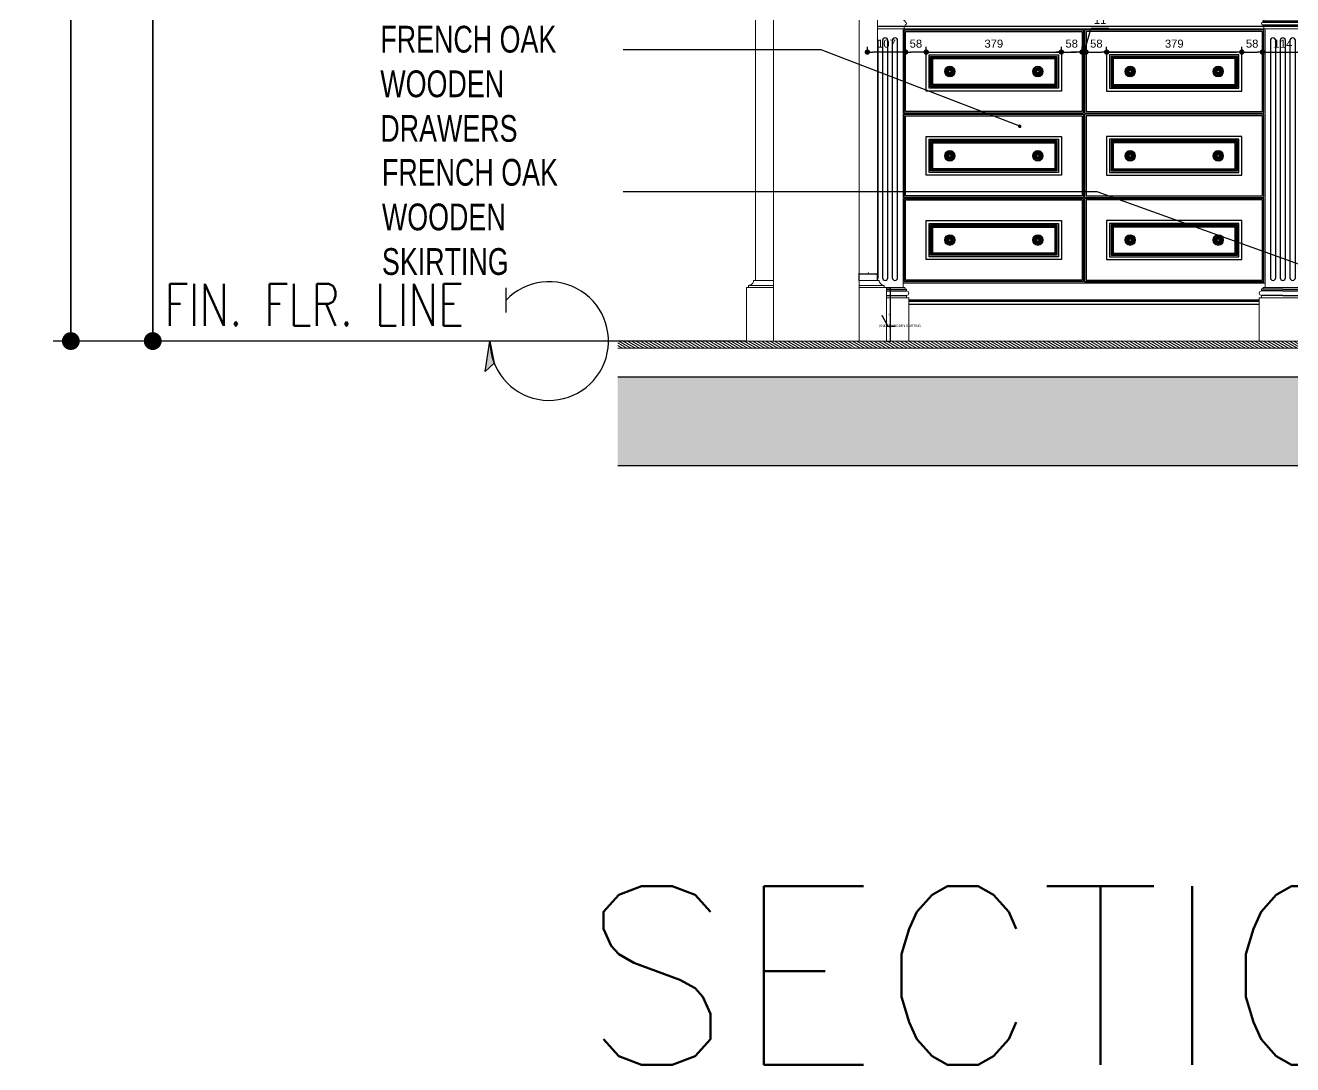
# Model space of a CAD drawing. Header units: inches. Extents: x 274057 to 444617, y 490067 to 635630.
# Drawn here: x 327590 to 331142, y 490067 to 492980 of the extents above; entities that cross this region are included whole.
import ezdxf

# ---------------------------------------------------------------- set-up
doc = ezdxf.new("R2010")
doc.units = ezdxf.units.IN
doc.header["$MEASUREMENT"] = 0
for name, color, linetype in [('A-TEXT', 7, 'Continuous'), ('Calliper_wall hatch_CHB', 8, 'Continuous'), ('CQ centerline', 8, 'Continuous'), ('CQ elevation arrow label', 1, 'Continuous'), ('CQ Grg Gypsum', 41, 'Continuous'), ('CQ PANEL DIMENSION', 1, 'Continuous'), ('CQ section wall', 3, 'Continuous'), ('CQ Sheet text', 3, 'Continuous'), ('CQ SPOT DETAILS', 40, 'Continuous'), ('CQ text label', 3, 'Continuous'), ('CQ wall section', 5, 'Continuous'), ('CQ Wood Section', 60, 'Continuous'), ('CQ wood skirting elevation', 32, 'Continuous'), ('CQ_callout', 34, 'Continuous'), ('FURNITURE', 252, 'Continuous'), ('Layer1', 1, 'Continuous'), ('WOOD', 23, 'Continuous'), ('WOOD 01', 34, 'Continuous'), ('WOOD 02', 32, 'Continuous'), ('Wood SECT', 1, 'Continuous')]:
    doc.layers.add(name, color=color, linetype=linetype)
for name, color, linetype, lineweight in [('Bronze', 40, 'Continuous', 0), ('CQ Gypsum Hatch', 8, 'Continuous', 20), ('CQ plan and elev dimension', 252, 'Continuous', 35), ('CQ Section Flooring fin.', 6, 'Continuous', 0)]:
    doc.layers.add(name, color=color, linetype=linetype, lineweight=lineweight)
doc.styles.add('DIM 50', font='romans.shx', dxfattribs={"width": 0.75, "height": 100})
doc.styles.add('grid_250', font='romans.shx', dxfattribs={"width": 0.75, "height": 0.75})
doc.styles.add('romans', font='romans.shx')
doc.styles.get("Standard").update_dxf_attribs({"font": 'arial.ttf'})
doc.dimstyles.new('chester 15', dxfattribs={"dimscale": 0.15, "dimtxt": 150, "dimasz": 100, "dimexe": 100, "dimexo": 0, "dimgap": 80, "dimtad": 1, "dimdec": 0, "dimzin": 0, "dimdsep": 46, "dimtxsty": 'Standard', "dimblk": 'DOT', "dimcen": 100, "dimclrd": 1, "dimclre": 1, "dimclrt": 3, "dimadec": 0, "dimazin": 0, "dimtfac": 1, "dimtdec": 0, "dimtofl": 0, "dimtmove": 0, "dimatfit": 3, "dimfxl": 1, "dimtolj": 1, "dimtzin": 0, "dimlwd": -1, "dimarcsym": 0})
doc.dimstyles.new('CQ 2', dxfattribs={"dimscale": 0.02, "dimtxt": 150, "dimasz": 50, "dimexe": 100, "dimexo": 0, "dimgap": 80, "dimtad": 1, "dimdec": 0, "dimzin": 0, "dimdsep": 46, "dimtxsty": 'Standard', "dimblk": 'DOT', "dimcen": 100, "dimclrd": 1, "dimclre": 1, "dimclrt": 3, "dimadec": 0, "dimazin": 0, "dimtfac": 1, "dimtdec": 0, "dimtofl": 0, "dimtmove": 0, "dimatfit": 3, "dimfxl": 1, "dimtolj": 1, "dimtzin": 0, "dimlwd": -1, "dimarcsym": 0})
doc.dimstyles.new('CQ 50', dxfattribs={"dimscale": 0.5, "dimtxt": 150, "dimasz": 100, "dimexe": 100, "dimexo": 20, "dimgap": 80, "dimtad": 1, "dimdec": 0, "dimzin": 0, "dimdsep": 46, "dimtxsty": 'Standard', "dimblk": 'DOT', "dimcen": 100, "dimclrd": 250, "dimclre": 250, "dimclrt": 3, "dimadec": 0, "dimazin": 0, "dimtfac": 1, "dimtdec": 0, "dimtofl": 0, "dimtmove": 0, "dimatfit": 3, "dimfxl": 3, "dimtolj": 1, "dimtzin": 0, "dimlwd": -1, "dimarcsym": 0})
doc.dimstyles.get("Standard").update_dxf_attribs({"dimtxt": 0.18, "dimasz": 0.18, "dimexe": 0.18, "dimexo": 0.0625, "dimgap": 0.09, "dimtad": 0, "dimtih": 1, "dimtoh": 1, "dimdec": 4, "dimzin": 0, "dimdsep": 46, "dimtxsty": 'Standard', "dimcen": 0.09, "dimadec": 0, "dimazin": 0, "dimtfac": 1, "dimtdec": 4, "dimtofl": 0, "dimtmove": 0, "dimatfit": 3, "dimfxl": 1, "dimtolj": 1, "dimtzin": 0, "dimarcsym": 0})

# ---------------------------------------------------------------- blocks, each defined once
blk = doc.blocks.new('ff15 section A and B')
at = {"layer": 'Calliper_wall hatch_CHB', "ltscale": 300}
h = blk.add_hatch(dxfattribs=at)
h.set_pattern_fill('AR-CONC', color=256, scale=10, angle=-13.9714, style=0)
h.set_pattern_definition([(36.028577, (-10204.6, 0), (68.0890203, -23.40695), [7.5, -82.5]), (341.028577, (-10204.6, 0), (4.6961155, 76.3439316), [6, -66]), (86.480021, (-10198.93, -1.95), (72.7851354, 52.936981), [6.374019, -70.114211]), (32.212777, (-10199.77, 19.41), (99.570572, -41.829513), [11.25, -123.75]), (82.664212, (-10191.48, 15.92), (114.220033, 71.96377), [9.561034, -105.171376]), (337.21274, (-10199.77, 19.41), (114.220033, 71.96377), [9, -99]), (7.028577, (-10191.276, 12.14), (48.2040844, -53.482392), [7.5, -82.5]), (312.028577, (-10191.28, 12.14), (41.119588, 64.495185), [6, -66]), (57.480021, (-10187.26, 7.685), (89.323671, 11.012793), [6.374019, -70.114211]), (23.5285767, (-10204.602, 0), (9.2173322, 32.010976), [0, -65.2, 0, -67, 0, -66.25]), (353.528577, (-10204.602, 0), (35.0512903, 31.9228578), [0, -38.2, 0, -63.7, 0, -25.25]), (313.5285767, (-10226.242, 5.384), (51.2584374, -15.0772595), [0, -25, 0, -78, 0, -103.5]), (303.528577, (-10235.947, 7.8), (59.0102484, -4.3659754), [0, -32.5, 0, -51.8, 0, -73.5])])
h.paths.add_polyline_path([(348877.5, 520249.3), (341276.4, 520249.3), (341276.4, 519999.3), (348877.5, 519999.3)])
h.paths.add_polyline_path([(348877.5, 516299.3), (341276.4, 516299.3), (341276.4, 516049.3), (348877.5, 516049.3)])
at = {"layer": 'CQ Gypsum Hatch'}
h = blk.add_hatch(dxfattribs=at)
h.set_pattern_fill('ANSI31', color=256, scale=50, angle=-13.971423)
h.paths.add_polyline_path([(341657.8, 516379.3), (348220.8, 516379.3), (348220.8, 516399.3), (341657.8, 516399.3)])
h = blk.add_hatch(dxfattribs=at)
h.set_pattern_fill('ANSI31', color=256, scale=50, angle=-13.971423)
h.paths.add_polyline_path([(348877.5, 516379.3), (348877.5, 516399.3), (348220.8, 516399.3), (348220.8, 516379.3)])
at = {"layer": 'CQ Section Flooring fin.'}
for p, q in [((348877.5, 516399.3, 0), (341275.4, 516399.3, 0)), ((348877.5, 516379.3, 0), (341275.4, 516379.3, 0))]:
    blk.add_line(p, q, dxfattribs=at)
at = {"layer": 'CQ section wall', "elevation": 0}
for points in [[(348877.5, 516299.3), (341275.4, 516299.3)], [(341275.4, 516049.3), (348877.5, 516049.3)]]:
    blk.add_lwpolyline(points, dxfattribs=at)
blk = doc.blocks.new('ARROW LEVEL')
at = {"layer": 'Layer1'}
blk.add_hatch(color=256, dxfattribs=at).paths.add_polyline_path([(412574, 433440), (412587.3, 433525.1), (412599.2, 433463.4)])
at = {"layer": 'CQ centerline'}
blk.add_line((412633, 433605.1, 0), (412633, 433674, 0), dxfattribs=at)
blk.add_arc((412753.7, 433525.1, 0), 166.3, 180, 136.51, dxfattribs=at)
at = {"layer": 'Layer1', "elevation": 0}
blk.add_lwpolyline([(412574, 433440), (412587.3, 433525.1), (412599.2, 433463.4)], close=True, dxfattribs=at)
blk = doc.blocks.new('_Dot')
at = {"color": 0, "linetype": 'ByBlock', "lineweight": -2}
blk.add_line((-0.5, 0), (-1, 0), dxfattribs=at)
at = {"color": 0, "linetype": 'ByBlock', "const_width": 0.5}
blk.add_lwpolyline([(-0.25, 0, 1), (0.25, 0, 1)], format="xyb", close=True, dxfattribs=at)
blk = doc.blocks.new('*D1330')
at = {"layer": 'CQ plan and elev dimension', "color": 250, "lineweight": -2, "transparency": 16777216}
for p, q in [((329408.4, 495694.7), (327667.9, 495694.7)), ((329608.4, 492094.7), (327667.9, 492094.7))]:
    blk.add_line(p, q, dxfattribs=at)
at = {"layer": 'CQ plan and elev dimension', "color": 250, "transparency": 16777216}
blk.add_line((327717.9, 495644.7), (327717.9, 492144.7), dxfattribs=at)
at = {"layer": 'Defpoints', "color": 0, "transparency": 16777216}
for p in [(329418.4, 495694.7, 0), (327717.9, 492094.7), (329618.4, 492094.7, 0)]:
    blk.add_point(p, dxfattribs=at)
at = {"layer": 'CQ plan and elev dimension', "color": 250, "transparency": 16777216, "xscale": 50, "yscale": 50, "zscale": 50}
for p, rotation in [((327717.9, 495694.7), 90.00000000166753), ((327717.9, 492094.7), 270.0000000016675)]:
    blk.add_blockref('_Dot', p, dxfattribs=dict(at, rotation=rotation))
at = {"layer": 'CQ plan and elev dimension', "color": 3, "transparency": 16777216, "insert": (327639.6, 493894.7), "char_height": 75, "attachment_point": 5, "rotation": 90}
blk.add_mtext('\\A1;3600', dxfattribs=at)
blk = doc.blocks.new('*D1332')
at = {"layer": 'CQ plan and elev dimension', "color": 250, "lineweight": -2, "transparency": 16777216}
for p, q in [((329975.3, 495194.7), (327897.4, 495194.7)), ((329298.6, 492094.7), (327897.4, 492094.7))]:
    blk.add_line(p, q, dxfattribs=at)
at = {"layer": 'CQ plan and elev dimension', "color": 250, "transparency": 16777216}
blk.add_line((327947.4, 495144.7), (327947.4, 492144.7), dxfattribs=at)
at = {"layer": 'Defpoints', "color": 0, "transparency": 16777216}
for p in [(329985.3, 495194.7, 0), (327947.4, 492094.7), (329308.6, 492094.7, 0)]:
    blk.add_point(p, dxfattribs=at)
at = {"layer": 'CQ plan and elev dimension', "color": 250, "transparency": 16777216, "xscale": 50, "yscale": 50, "zscale": 50}
for p, rotation in [((327947.4, 495194.7), 90.00000000166753), ((327947.4, 492094.7), 270.0000000016675)]:
    blk.add_blockref('_Dot', p, dxfattribs=dict(at, rotation=rotation))
at = {"layer": 'CQ plan and elev dimension', "color": 3, "transparency": 16777216, "insert": (327869.1, 493644.7), "char_height": 75, "attachment_point": 5, "rotation": 90}
blk.add_mtext('\\A1;3100', dxfattribs=at)
blk = doc.blocks.new('arch opening side')
at = {"layer": 'CQ Gypsum Hatch'}
h = blk.add_hatch(dxfattribs=at)
h.set_pattern_fill('ANSI31', color=256, scale=50, angle=90, style=0)
h.set_pattern_definition([(135, (2526.1556, 6e-08), (-4.41941738, -4.41941738), [])])
h.paths.add_polyline_path([(350767.6, 519036.8), (350767.6, 518979.3), (350777.6, 518979.3), (350777.6, 518899.3), (350797.6, 518899.3), (350848.6, 518899.3), (350848.6, 519123), (350787.6, 519123), (350710.1, 519123), (350710.1, 519105.7, -0.414214), (350744.6, 519071.2), (350744.6, 519054), (350756.1, 519054), (350756.1, 519036.8)])
h = blk.add_hatch(dxfattribs=at)
h.set_pattern_fill('ANSI31', color=256, scale=50, angle=90, style=0)
h.set_pattern_definition([(135, (2665.8354, 6e-08), (-4.41941738, -4.41941738), [])])
h.paths.add_polyline_path([(351169.6, 519036.8), (351181.1, 519036.8), (351181.1, 519054), (351192.6, 519054), (351192.6, 519071.2, -0.414214), (351227.1, 519105.7), (351227.1, 519123), (351149.6, 519123), (351088.6, 519123), (351088.6, 518899.3), (351139.6, 518899.3), (351159.6, 518899.3), (351159.6, 518979.3), (351169.6, 518979.3)])
at = {"layer": 'CQ Grg Gypsum', "lineweight": 0, "ltscale": 5}
for p, q in [((350797.6, 518899.3, 0), (350848.6, 518899.3, 0)), ((350797.6, 516569.3, 0), (350797.6, 518899.3, 0)), ((351139.6, 518899.3, 0), (351088.6, 518899.3, 0)), ((351139.6, 516569.3, 0), (351139.6, 518899.3, 0))]:
    blk.add_line(p, q, dxfattribs=at)
at = {"layer": 'CQ Grg Gypsum', "lineweight": 0, "ltscale": 5, "elevation": 0}
for points in [[(350777.6, 518979.3), (350767.6, 518979.3), (350767.6, 519036.8), (350756.1, 519036.8), (350756.1, 519054), (350744.6, 519054), (350744.6, 519071.2, 0.414214), (350710.1, 519105.7), (350710.1, 519123), (350787.6, 519123)], [(351159.6, 518979.3), (351169.6, 518979.3), (351169.6, 519036.8), (351181.1, 519036.8), (351181.1, 519054), (351192.6, 519054), (351192.6, 519071.2, -0.414214), (351227.1, 519105.7), (351227.1, 519123), (351149.6, 519123)]]:
    blk.add_lwpolyline(points, format="xyb", dxfattribs=at)
for points in [[(350787.6, 519123), (350848.6, 519123)], [(350848.6, 519123), (350848.6, 516569.3)], [(351149.6, 519123), (351088.6, 519123)], [(351088.6, 519123), (351088.6, 516569.3)], [(350777.6, 518979.3), (350777.6, 518899.3), (350797.6, 518899.3)], [(351159.6, 518979.3), (351159.6, 518899.3), (351139.6, 518899.3)]]:
    blk.add_lwpolyline(points, dxfattribs=at)
at = {"layer": 'CQ wood skirting elevation', "lineweight": 0, "ltscale": 5}
for p, q in [((350778.6, 516549.3, 0), (350772.6, 516549.3, 0)), ((350778.6, 516555.3, 0), (350848.6, 516555.3, 0)), ((350778.6, 516549.3, 0), (350848.6, 516549.3, 0)), ((350848.6, 516569.3, 0), (350848.6, 516399.3, 0)), ((351088.6, 516569.3, 0), (351088.6, 516399.3, 0)), ((351158.6, 516555.3, 0), (351088.6, 516555.3, 0)), ((351158.6, 516549.3, 0), (351088.6, 516549.3, 0)), ((351158.6, 516549.3, 0), (351164.6, 516549.3, 0))]:
    blk.add_line(p, q, dxfattribs=at)
at = {"layer": 'CQ wood skirting elevation', "lineweight": 0, "ltscale": 5, "elevation": 0}
for points in [[(350848.6, 516399.3), (350772.6, 516399.3), (350772.6, 516549.3)], [(350792.6, 516569.3), (350848.6, 516569.3)], [(351144.6, 516569.3), (351088.6, 516569.3)], [(351088.6, 516399.3), (351164.6, 516399.3), (351164.6, 516549.3)]]:
    blk.add_lwpolyline(points, dxfattribs=at)
for points in [[(350792.6, 516569.3, -0.414214), (350778.6, 516555.3), (350778.6, 516549.3)], [(351144.6, 516569.3, 0.414214), (351158.6, 516555.3), (351158.6, 516549.3)]]:
    blk.add_lwpolyline(points, format="xyb", dxfattribs=at)
blk = doc.blocks.new('*D1443')
at = {"layer": 'CQ PANEL DIMENSION', "color": 1, "lineweight": -2, "transparency": 16777216}
for p, q in [((329927.3, 492264.7), (329927.3, 492285.2)), ((329978.3, 492264.7), (329978.3, 492285.2))]:
    blk.add_line(p, q, dxfattribs=at)
at = {"layer": 'CQ PANEL DIMENSION', "color": 1, "transparency": 16777216}
blk.add_line((329928.3, 492283.2), (329977.3, 492283.2), dxfattribs=at)
at = {"layer": 'Defpoints', "color": 0, "transparency": 16777216}
for p in [(329978.3, 492283.2), (329927.3, 492264.7, 0), (329978.3, 492264.7, 0)]:
    blk.add_point(p, dxfattribs=at)
at = {"layer": 'CQ PANEL DIMENSION', "color": 1, "transparency": 16777216, "rotation": 180}
blk.add_blockref('_Dot', (329927.3, 492283.2), dxfattribs=at)
at = {"layer": 'CQ PANEL DIMENSION', "color": 1, "transparency": 16777216}
blk.add_blockref('_Dot', (329978.3, 492283.2), dxfattribs=at)
at = {"layer": 'CQ PANEL DIMENSION', "color": 3, "transparency": 16777216, "insert": (329952.8, 492286.4), "char_height": 3, "attachment_point": 5}
blk.add_mtext('\\A1;51', dxfattribs=at)
blk = doc.blocks.new('*D1444')
at = {"layer": 'CQ PANEL DIMENSION', "color": 1, "lineweight": -2, "transparency": 16777216}
for p, q in [((330003.3, 492244.7), (330016.2, 492244.7)), ((330003.3, 492094.7), (330016.2, 492094.7))]:
    blk.add_line(p, q, dxfattribs=at)
at = {"layer": 'CQ PANEL DIMENSION', "color": 1, "transparency": 16777216}
blk.add_line((330014.2, 492243.7), (330014.2, 492095.7), dxfattribs=at)
at = {"layer": 'Defpoints', "color": 0, "transparency": 16777216}
for p in [(330003.3, 492244.7, 0), (330003.3, 492094.7, 0), (330014.2, 492094.7)]:
    blk.add_point(p, dxfattribs=at)
at = {"layer": 'CQ PANEL DIMENSION', "color": 1, "transparency": 16777216}
for p, rotation in [((330014.2, 492244.7), 90), ((330014.2, 492094.7), 270)]:
    blk.add_blockref('_Dot', p, dxfattribs=dict(at, rotation=rotation))
at = {"layer": 'CQ PANEL DIMENSION', "color": 3, "transparency": 16777216, "insert": (330011, 492169.7), "char_height": 3, "attachment_point": 5, "rotation": 90}
blk.add_mtext('\\A1;150', dxfattribs=at)
blk = doc.blocks.new('pilaster wardrobe')
at = {"layer": 'WOOD', "lineweight": 0}
blk.add_line((3399.1, -8726.1, 0), (3333.1, -8726.1, 0), dxfattribs=at)
blk.add_line((3399.1, -8726.1, 0), (3333.1, -8726.1, 0), dxfattribs=at)
at = {"layer": 'WOOD 01', "lineweight": 0, "ltscale": 500}
blk.add_line((3399.1, -8726.1, 0), (3465.1, -8726.1, 0), dxfattribs=at)
at = {"layer": 'WOOD 01', "lineweight": 0, "ltscale": 500, "elevation": 0}
for points in [[(3349.1, -6047.5), (3449.1, -6047.5), (3449.1, -5947.5), (3349.1, -5947.5)], [(3349.1, -7947.5), (3449.1, -7947.5), (3449.1, -7847.5), (3349.1, -7847.5)], [(3349.1, -7972.5), (3449.1, -7972.5), (3449.1, -8697.5), (3349.1, -8697.5)], [(3333.1, -8726.1), (3465.1, -8726.1), (3465.1, -8847.5), (3333.1, -8847.5)]]:
    blk.add_lwpolyline(points, close=True, dxfattribs=at)
for points in [[(3349.1, -6047.5), (3346.1, -6047.5, -0.414214), (3343.1, -6050.5), (3343.1, -6053.5, 1), (3343.1, -6061.5), (3343.1, -6064.5, -0.414214), (3346.1, -6067.5), (3349.1, -6067.5)], [(3449.1, -6047.5), (3452.1, -6047.5, 0.414214), (3455.1, -6050.5), (3455.1, -6053.5, -1), (3455.1, -6061.5), (3455.1, -6064.5, 0.414214), (3452.1, -6067.5), (3449.1, -6067.5)], [(3349.1, -7947.5), (3346.1, -7947.5, -0.414214), (3343.1, -7950.5), (3343.1, -7953.5, 1), (3343.1, -7961.5), (3343.1, -7964.5, -0.414214), (3346.1, -7967.5), (3346.1, -7972.5), (3399.1, -7972.5)], [(3449.1, -7947.5), (3452.1, -7947.5, 0.414214), (3455.1, -7950.5), (3455.1, -7953.5, -1), (3455.1, -7961.5), (3455.1, -7964.5, 0.414214), (3452.1, -7967.5), (3452.1, -7972.5), (3399.1, -7972.5)], [(3349.1, -8697.5), (3344.1, -8697.5, -0.414214), (3339.4, -8702.2), (3339.4, -8707, 1), (3339.4, -8719.6), (3339.3, -8726.1)], [(3449.1, -8697.5), (3454.1, -8697.5, 0.414214), (3458.8, -8702.2), (3458.8, -8707, -1), (3458.8, -8719.6), (3458.9, -8726.1)]]:
    blk.add_lwpolyline(points, format="xyb", dxfattribs=at)
blk.add_lwpolyline([(3349.1, -7847.5), (3349.1, -6067.5), (3449.1, -6067.5), (3449.1, -7847.5), (3349.1, -7847.5)], dxfattribs=at)
at = {"layer": 'WOOD 02', "color": 8, "ltscale": 100}
for p, q in [((3343.1, -6050.5, 0), (3455.1, -6050.5, 0)), ((3343.1, -6053.5, 0), (3455.1, -6053.5, 0)), ((3343.1, -6061.5, 0), (3455.1, -6061.5, 0)), ((3343.1, -6064.5, 0), (3455.1, -6064.5, 0)), ((3343.1, -7950.5, 0), (3455.1, -7950.5, 0)), ((3343.1, -7953.5, 0), (3455.1, -7953.5, 0)), ((3343.1, -7961.5, 0), (3455.1, -7961.5, 0)), ((3343.1, -7964.5, 0), (3455.1, -7964.5, 0)), ((3399.1, -8702.2, 0), (3339.4, -8702.2, 0)), ((3399.1, -8707, 0), (3339.4, -8707, 0)), ((3399.1, -8719.6, 0), (3339.4, -8719.6, 0)), ((3399.1, -8702.2, 0), (3458.8, -8702.2, 0)), ((3399.1, -8707, 0), (3458.8, -8707, 0)), ((3399.1, -8719.6, 0), (3458.8, -8719.6, 0))]:
    blk.add_line(p, q, dxfattribs=at)
at = {"layer": 'WOOD 02', "color": 8, "ltscale": 100, "elevation": 0}
for points in [[(3369.1, -6027.5), (3429.1, -6027.5), (3429.1, -5967.5), (3369.1, -5967.5)], [(3374.1, -6022.5), (3424.1, -6022.5), (3424.1, -5972.5), (3374.1, -5972.5)], [(3369.1, -7927.5), (3429.1, -7927.5), (3429.1, -7867.5), (3369.1, -7867.5)], [(3374.1, -7922.5), (3424.1, -7922.5), (3424.1, -7872.5), (3374.1, -7872.5)]]:
    blk.add_lwpolyline(points, close=True, dxfattribs=at)
for points in [[(3364.1, -6105), (3364.1, -7820, 1), (3379.1, -7820), (3379.1, -6105, 1)], [(3391.6, -6105), (3391.6, -7820, 1), (3406.6, -7820), (3406.6, -6105, 1)], [(3419.1, -6105), (3419.1, -7820, 1), (3434.1, -7820), (3434.1, -6105, 1)], [(3364.1, -8005), (3364.1, -8670, 1), (3379.1, -8670), (3379.1, -8005, 1)], [(3391.6, -8005), (3391.6, -8670, 1), (3406.6, -8670), (3406.6, -8005, 1)], [(3419.1, -8005), (3419.1, -8670, 1), (3434.1, -8670), (3434.1, -8005, 1)]]:
    blk.add_lwpolyline(points, format="xyb", close=True, dxfattribs=at)
at = {"layer": 'Wood SECT', "elevation": 0}
for points in [[(3449.1, -6015.6), (3429.1, -6015.6), (3429.1, -6011.6, -0.414214), (3424.1, -6006.6), (3399.1, -6006.6), (3374.1, -6006.6, -0.414214), (3369.1, -6011.6), (3369.1, -6015.6), (3349.1, -6015.6)], [(3349.1, -6196.4), (3364.1, -6196.4, -1), (3379.1, -6196.4), (3391.6, -6196.4, -1), (3406.6, -6196.4), (3419.1, -6196.4, -1), (3434.1, -6196.4), (3449.1, -6196.4)], [(3449.1, -7915.6), (3429.1, -7915.6), (3429.1, -7911.6, -0.414214), (3424.1, -7906.6), (3399.1, -7906.6), (3374.1, -7906.6, -0.414214), (3369.1, -7911.6), (3369.1, -7915.6), (3349.1, -7915.6)]]:
    blk.add_lwpolyline(points, format="xyb", dxfattribs=at)
blk = doc.blocks.new('EMPIREFLOW')
at = {"layer": 'Bronze', "lineweight": 0, "ltscale": 750}
for p, q in [((163684, -58508), (163506, -58508)), ((163713, -58475), (163581, -58378)), ((163730, -58444), (163581, -58378)), ((163707, -58546), (163581, -58638)), ((163724, -58575), (163581, -58638)), ((163745, -58403), (163656, -58249)), ((163745, -58614), (163656, -58768)), ((163788, -58606), (163806, -58768)), ((163789, -58404), (163806, -58248)), ((163823, -58404), (163806, -58248)), ((163824, -58606), (163806, -58768)), ((163867, -58403), (163956, -58249)), ((163867, -58614), (163956, -58768)), ((163881, -58444), (164031, -58378)), ((163888, -58575), (164031, -58638)), ((163899, -58475), (164031, -58378)), ((163905, -58546), (164031, -58638)), ((163928, -58508), (164106, -58508))]:
    blk.add_line(p, q, dxfattribs=at)
for radius in [340, 300, 60]:
    blk.add_circle((163806, -58508), radius, dxfattribs=at)
for centre, radius, start, end in [((163641, -58605), 166, 106.05596, 144.56537), ((163641, -58412), 166, 215.43463, 253.94404), ((163594, -58118), 246, 258.78321, 282.20767), ((163361, -58520), 246, 17.79233, 41.21679), ((163361, -58497), 246, 318.78321, 342.20767), ((163594, -58899), 246, 77.79233, 101.21679), ((163514, -58459), 105, 15.22341, 50.38879), ((163617, -58280), 105, 249.61121, 284.77659), ((163514, -58558), 105, 309.61121, 344.77659), ((163617, -58736), 105, 75.22341, 110.38879), ((163700, -58392), 118, 206.89225, 262.0108), ((163700, -58625), 118, 97.9892, 153.10775), ((163710, -58394), 102, 201.62987, 255.97772), ((163710, -58623), 102, 104.01364, 158.37013), ((163807, -58318), 166, 155.43463, 193.94404), ((163807, -58699), 166, 166.05596, 204.56537), ((163659, -58483), 102, 44.02228, 98.37013), ((163659, -58534), 102, 261.62987, 315.97772), ((163652, -58475), 118, 37.9892, 93.10775), ((163652, -58542), 118, 266.89225, 322.0108), ((163640, -58414), 166, 46.05596, 84.56537), ((163640, -58603), 166, 275.43463, 313.94404), ((163676, -58508), 48.7, 308.32195, 42.01165), ((163742, -58621), 48.7, 17.98835, 111.67805), ((163741, -58397), 48.7, 257.98835, 351.67805), ((163854, -58358), 118, 146.89225, 202.0108), ((163854, -58658), 118, 157.9892, 213.10775), ((163573, -58129), 246, 317.79233, 341.21679), ((163857, -58368), 102, 141.62987, 195.98636), ((163857, -58649), 102, 164.01364, 218.37013), ((163573, -58887), 246, 18.78321, 42.20767), ((163703, -58231), 105, 315.22341, 350.38879), ((163703, -58786), 105, 9.61121, 44.77659), ((164038, -58129), 246, 198.78321, 222.20767), ((163909, -58231), 105, 189.61121, 224.77659), ((163909, -58786), 105, 135.22341, 170.38879), ((164038, -58887), 246, 137.79233, 161.21679), ((163871, -58397), 48.7, 188.32195, 282.01165), ((163870, -58621), 48.7, 68.32195, 162.01165), ((163754, -58368), 102, 344.01364, 38.37013), ((163754, -58649), 102, 321.62987, 15.98636), ((163971, -58414), 166, 95.43463, 133.94404), ((163758, -58358), 118, 337.9892, 33.10775), ((163758, -58658), 118, 326.89225, 22.0108), ((163971, -58603), 166, 226.05596, 264.56537), ((163960, -58475), 118, 86.89225, 142.0108), ((163960, -58542), 118, 217.9892, 273.10775), ((163953, -58483), 102, 81.62987, 135.97772), ((163953, -58534), 102, 224.02228, 278.37013), ((163935, -58508), 48.7, 137.98835, 231.67805), ((163902, -58394), 102, 284.02228, 338.37013), ((163902, -58623), 102, 21.62987, 75.98636), ((163912, -58392), 118, 277.9892, 333.10775), ((163912, -58625), 118, 26.89225, 82.0108), ((163805, -58318), 166, 346.05596, 24.56537), ((163805, -58699), 166, 335.43463, 13.94404), ((164018, -58118), 246, 257.79233, 281.21679), ((164018, -58899), 246, 78.78321, 102.20767), ((163995, -58280), 105, 255.22341, 290.38879), ((163995, -58736), 105, 69.61121, 104.77659), ((164098, -58459), 105, 129.61121, 164.77659), ((164098, -58558), 105, 195.22341, 230.38879), ((164250, -58520), 246, 138.78321, 162.20767), ((163971, -58605), 166, 35.43463, 73.94404), ((163971, -58412), 166, 286.05596, 324.56537), ((164250, -58497), 246, 197.79233, 221.21679)]:
    blk.add_arc(centre, radius, start, end, dxfattribs=at)
at = {"layer": 'Bronze', "lineweight": 0, "ltscale": 750, "extrusion": (0, 0, -1)}
for centre, major_axis, ratio, start_param, end_param in [((163684, -58508), (146, 0), 0.152208, 1.934961, 4.348282), ((163745, -58614), (73, 126), 0.152208, 1.934961, 4.348282), ((163684, -58508), (-31.9, 0), 0.480975, 7.904841, 10.945558), ((163745, -58614), (-15.9, -27.7), 0.480975, 7.904841, 10.945558), ((163867, -58403), (15.9, 27.7), 0.480975, 7.904841, 10.945558), ((163867, -58403), (-73, -126), 0.152208, 1.934961, 4.348282)]:
    blk.add_ellipse(centre, major_axis=major_axis, ratio=ratio, start_param=start_param, end_param=end_param, dxfattribs=at)
at = {"layer": 'Bronze', "lineweight": 0, "ltscale": 750}
for centre, major_axis, ratio, start_param, end_param in [((163745, -58403), (73, -126), 0.152208, 1.934961, 4.348282), ((163745, -58403), (-15.9, 27.7), 0.480975, 7.904841, 10.945558), ((163867, -58614), (15.9, -27.7), 0.480975, 7.904841, 10.945558), ((163867, -58614), (-73, 126), 0.152208, 1.934961, 4.348282), ((163928, -58508), (31.9, 0), 0.480975, 7.904841, 10.945558), ((163928, -58508), (-146, 0), 0.152208, 1.934961, 4.348282)]:
    blk.add_ellipse(centre, major_axis=major_axis, ratio=ratio, start_param=start_param, end_param=end_param, dxfattribs=at)
blk = doc.blocks.new('FF-15 Cabinet elev B rev')
at = {"color": 8}
blk.add_line((1929.4, 1301.2, 0), (2931.8, 1301.2, 0), dxfattribs=at)
at = {"layer": 'WOOD 01', "lineweight": 0}
blk.add_line((1926.4, 1293.2, 0), (2934.8, 1293.2, 0), dxfattribs=at)
at = {"layer": 'WOOD 01'}
blk.add_line((1923.4, 581.7, 0), (2937.8, 581.7, 0), dxfattribs=at)
at = {"layer": 'WOOD 01', "lineweight": 0, "ltscale": 500}
blk.add_line((1876.7, 539.6, 0), (1939.4, 539.6, 0), dxfattribs=at)
at = {"layer": 'WOOD 01', "ltscale": 1000}
for p, q in [((2921.8, 533.2), (1939.4, 533.2, 0)), ((2921.8, 529.2), (1939.4, 529.2, 0)), ((2921.8, 521.1, 0), (1939.4, 521.1, 0))]:
    blk.add_line(p, q, dxfattribs=at)
at = {"layer": 'WOOD 01', "lineweight": 0, "ltscale": 500, "elevation": 0}
for points in [[(1923.4, 1318.2), (1926.4, 1318.2, 0.414214), (1929.4, 1315.2), (1929.4, 1312.2, -1), (1929.4, 1304.2), (1929.4, 1301.2, 0.414214), (1926.4, 1298.2), (1926.4, 1293.2), (1873.4, 1293.2)], [(1923.4, 568.2), (1928.4, 568.2, 0.414214), (1933.2, 563.5), (1933.2, 558.8, -1), (1933.2, 546.2), (1933.2, 539.6)]]:
    blk.add_lwpolyline(points, format="xyb", dxfattribs=at)
for points in [[(1851.7, 1293.2), (1873.4, 1293.2)], [(1851.7, 1293.2), (1923.4, 1293.2), (1923.4, 568.2), (1870.7, 568.2)], [(1876.7, 539.6), (1939.4, 539.6), (1939.4, 418.2), (1807.4, 418.2)]]:
    blk.add_lwpolyline(points, dxfattribs=at)
at = {"layer": 'WOOD 01', "elevation": 0}
for points in [[(1926.4, 1290.2), (2429.1, 1290.2), (2429.1, 1057), (1926.4, 1057)], [(1930.6, 1286.1), (2425, 1286.1), (2425, 1061.2), (1930.6, 1061.2)], [(2934.8, 1290.2), (2432.1, 1290.2), (2432.1, 1057), (2934.8, 1057)], [(2930.7, 1286.1), (2436.3, 1286.1), (2436.3, 1061.2), (2930.7, 1061.2)], [(1988.4, 1228.2), (2367.1, 1228.2), (2367.1, 1119), (1988.4, 1119)], [(1996.4, 1220.2), (2359.1, 1220.2), (2359.1, 1127), (1996.4, 1127)], [(2000.6, 1216), (2354.9, 1216), (2354.9, 1131.2), (2000.6, 1131.2)], [(2003.6, 1213), (2351.9, 1213), (2351.9, 1134.2), (2003.6, 1134.2)], [(2006.6, 1210), (2348.9, 1210), (2348.9, 1137.2), (2006.6, 1137.2)], [(2872.8, 1228.2), (2494.1, 1228.2), (2494.1, 1119), (2872.8, 1119)], [(2864.8, 1220.2), (2502.1, 1220.2), (2502.1, 1127), (2864.8, 1127)], [(2860.6, 1216), (2506.3, 1216), (2506.3, 1131.2), (2860.6, 1131.2)], [(2857.6, 1213), (2509.3, 1213), (2509.3, 1134.2), (2857.6, 1134.2)], [(2854.6, 1210), (2512.3, 1210), (2512.3, 1137.2), (2854.6, 1137.2)], [(1926.4, 1054), (2429.1, 1054), (2429.1, 820.9), (1926.4, 820.9)], [(1930.6, 1049.9), (2425, 1049.9), (2425, 825), (1930.6, 825)], [(2934.8, 1054), (2432.1, 1054), (2432.1, 820.9), (2934.8, 820.9)], [(2930.7, 1049.9), (2436.3, 1049.9), (2436.3, 825), (2930.7, 825)], [(1988.4, 992), (2367.1, 992), (2367.1, 882.9), (1988.4, 882.9)], [(1996.4, 984), (2359.1, 984), (2359.1, 890.9), (1996.4, 890.9)], [(2000.6, 979.9), (2354.9, 979.9), (2354.9, 895.1), (2000.6, 895.1)], [(2003.6, 976.9), (2351.9, 976.9), (2351.9, 898.1), (2003.6, 898.1)], [(2006.6, 973.9), (2348.9, 973.9), (2348.9, 901.1), (2006.6, 901.1)], [(2872.8, 992), (2494.1, 992), (2494.1, 882.9), (2872.8, 882.9)], [(2864.8, 984), (2502.1, 984), (2502.1, 890.9), (2864.8, 890.9)], [(2860.6, 979.9), (2506.3, 979.9), (2506.3, 895.1), (2860.6, 895.1)], [(2857.6, 976.9), (2509.3, 976.9), (2509.3, 898.1), (2857.6, 898.1)], [(2854.6, 973.9), (2512.3, 973.9), (2512.3, 901.1), (2854.6, 901.1)], [(1926.4, 817.9), (2429.1, 817.9), (2429.1, 584.7), (1926.4, 584.7)], [(2934.8, 817.9), (2432.1, 817.9), (2432.1, 584.7), (2934.8, 584.7)], [(1930.6, 813.8), (2425, 813.8), (2425, 588.8), (1930.6, 588.8)], [(2930.7, 813.8), (2436.3, 813.8), (2436.3, 588.8), (2930.7, 588.8)], [(1988.4, 755.9), (2367.1, 755.9), (2367.1, 646.7), (1988.4, 646.7)], [(1996.4, 747.9), (2359.1, 747.9), (2359.1, 654.7), (1996.4, 654.7)], [(2872.8, 755.9), (2494.1, 755.9), (2494.1, 646.7), (2872.8, 646.7)], [(2864.8, 747.9), (2502.1, 747.9), (2502.1, 654.7), (2864.8, 654.7)], [(2000.6, 743.7), (2354.9, 743.7), (2354.9, 658.9), (2000.6, 658.9)], [(2003.6, 740.7), (2351.9, 740.7), (2351.9, 661.9), (2003.6, 661.9)], [(2006.6, 737.7), (2348.9, 737.7), (2348.9, 664.9), (2006.6, 664.9)], [(2860.6, 743.7), (2506.3, 743.7), (2506.3, 658.9), (2860.6, 658.9)], [(2857.6, 740.7), (2509.3, 740.7), (2509.3, 661.9), (2857.6, 661.9)], [(2854.6, 737.7), (2512.3, 737.7), (2512.3, 664.9), (2854.6, 664.9)]]:
    blk.add_lwpolyline(points, close=True, dxfattribs=at)
at = {"layer": 'WOOD 02', "color": 8, "ltscale": 100}
for p, q in [((1851.7, 1301.2, 0), (1929.4, 1301.2, 0)), ((1876.7, 563.5, 0), (1933.2, 563.5, 0)), ((1876.7, 558.8, 0), (1933.2, 558.8, 0)), ((1876.7, 546.2, 0), (1933.2, 546.2, 0))]:
    blk.add_line(p, q, dxfattribs=at)
at = {"layer": 'WOOD 02', "color": 8, "ltscale": 100, "elevation": 0}
blk.add_lwpolyline([(1851.7, 590.9, 0.176343), (1853.4, 595.7), (1853.4, 1260.7, 0.176323), (1851.7, 1265.5)], format="xyb", dxfattribs=at)
for points in [[(1865.9, 1260.7), (1865.9, 595.7, 1), (1880.9, 595.7), (1880.9, 1260.7, 1)], [(1893.4, 1260.7), (1893.4, 595.7, 1), (1908.4, 595.7), (1908.4, 1260.7, 1)]]:
    blk.add_lwpolyline(points, format="xyb", close=True, dxfattribs=at)
at = {"layer": 'FURNITURE', "lineweight": 0, "yscale": 0.0441, "zscale": 0.0441}
for p, xscale in [((9278.3, 3753.8, 0), -0.0441), ((-4922.7, 3753.8, 0), 0.0441), ((9784, 3753.8, 0), -0.0441), ((-4417, 3753.8, 0), 0.0441), ((9278.3, 3517.7, 0), -0.0441), ((-4922.7, 3517.7, 0), 0.0441), ((9784, 3517.7, 0), -0.0441), ((-4417, 3517.7, 0), 0.0441), ((9278.3, 3281.5, 0), -0.0441), ((-4922.7, 3281.5, 0), 0.0441), ((9784, 3281.5, 0), -0.0441), ((-4417, 3281.5, 0), 0.0441)]:
    blk.add_blockref('EMPIREFLOW', p, dxfattribs=dict(at, xscale=xscale))
at = {"layer": 'WOOD', "color": 0, "xscale": 0.9999857733061659, "yscale": 0.9999857733061659, "zscale": 0.9999857733061659}
blk.add_blockref('pilaster wardrobe', (-411.2, 9265.6, 0), dxfattribs=at)
blk = doc.blocks.new('*D1459')
at = {"layer": 'CQ PANEL DIMENSION', "color": 1, "lineweight": -2, "transparency": 16777216}
for p, q in [((330057.2, 492904.7), (330057.2, 492919.7)), ((330115.1, 492904.7), (330115.1, 492919.7))]:
    blk.add_line(p, q, dxfattribs=at)
at = {"layer": 'CQ PANEL DIMENSION', "color": 1, "transparency": 16777216}
blk.add_line((330100.1, 492904.7), (330072.2, 492904.7), dxfattribs=at)
at = {"layer": 'Defpoints', "color": 0, "transparency": 16777216}
for p in [(330057.2, 492904.7, 0), (330057.2, 492904.7), (330115.1, 492904.7, 0)]:
    blk.add_point(p, dxfattribs=at)
at = {"layer": 'CQ PANEL DIMENSION', "color": 1, "transparency": 16777216, "xscale": 15, "yscale": 15, "zscale": 15, "rotation": 180}
blk.add_blockref('_Dot', (330057.2, 492904.7), dxfattribs=at)
at = {"layer": 'CQ PANEL DIMENSION', "color": 1, "transparency": 16777216, "xscale": 15, "yscale": 15, "zscale": 15}
blk.add_blockref('_Dot', (330115.1, 492904.7), dxfattribs=at)
at = {"layer": 'CQ PANEL DIMENSION', "color": 3, "transparency": 16777216, "insert": (330086.1, 492928.2), "char_height": 22.5, "attachment_point": 5}
blk.add_mtext('\\A1;58', dxfattribs=at)
blk = doc.blocks.new('*D1460')
at = {"layer": 'CQ PANEL DIMENSION', "color": 1, "lineweight": -2, "transparency": 16777216}
for p, q in [((330115.1, 492904.7), (330115.1, 492919.7)), ((330493.7, 492904.7), (330493.7, 492919.7))]:
    blk.add_line(p, q, dxfattribs=at)
at = {"layer": 'CQ PANEL DIMENSION', "color": 1, "transparency": 16777216}
blk.add_line((330130.1, 492904.7), (330478.7, 492904.7), dxfattribs=at)
at = {"layer": 'Defpoints', "color": 0, "transparency": 16777216}
for p in [(330115.1, 492904.7), (330493.7, 492904.7, 0), (330493.7, 492904.7)]:
    blk.add_point(p, dxfattribs=at)
at = {"layer": 'CQ PANEL DIMENSION', "color": 1, "transparency": 16777216, "xscale": 15, "yscale": 15, "zscale": 15, "rotation": 180}
blk.add_blockref('_Dot', (330115.1, 492904.7), dxfattribs=at)
at = {"layer": 'CQ PANEL DIMENSION', "color": 1, "transparency": 16777216, "xscale": 15, "yscale": 15, "zscale": 15}
blk.add_blockref('_Dot', (330493.7, 492904.7), dxfattribs=at)
at = {"layer": 'CQ PANEL DIMENSION', "color": 3, "transparency": 16777216, "insert": (330304.4, 492928.2), "char_height": 22.5, "attachment_point": 5}
blk.add_mtext('\\A1;379', dxfattribs=at)
blk = doc.blocks.new('*D1461')
at = {"layer": 'CQ PANEL DIMENSION', "color": 1, "lineweight": -2, "transparency": 16777216}
for p, q in [((330493.7, 492904.7), (330493.7, 492919.7)), ((330551.6, 492904.7), (330551.6, 492919.7))]:
    blk.add_line(p, q, dxfattribs=at)
at = {"layer": 'CQ PANEL DIMENSION', "color": 1, "transparency": 16777216}
blk.add_line((330508.7, 492904.7), (330536.6, 492904.7), dxfattribs=at)
at = {"layer": 'Defpoints', "color": 0, "transparency": 16777216}
for p in [(330493.7, 492904.7, 0), (330551.6, 492904.7, 0), (330551.6, 492904.7)]:
    blk.add_point(p, dxfattribs=at)
at = {"layer": 'CQ PANEL DIMENSION', "color": 1, "transparency": 16777216, "xscale": 15, "yscale": 15, "zscale": 15, "rotation": 180}
blk.add_blockref('_Dot', (330493.7, 492904.7), dxfattribs=at)
at = {"layer": 'CQ PANEL DIMENSION', "color": 1, "transparency": 16777216, "xscale": 15, "yscale": 15, "zscale": 15}
blk.add_blockref('_Dot', (330551.6, 492904.7), dxfattribs=at)
at = {"layer": 'CQ PANEL DIMENSION', "color": 3, "transparency": 16777216, "insert": (330522.7, 492928.2), "char_height": 22.5, "attachment_point": 5}
blk.add_mtext('\\A1;58', dxfattribs=at)
blk = doc.blocks.new('*D1462')
at = {"layer": 'CQ PANEL DIMENSION', "color": 1, "transparency": 16777216}
for p, q in [((330557.2, 492904.7), (330577.3, 492971.6)), ((330577.3, 492971.6), (330627.1, 492971.6)), ((330536.6, 492904.7), (330521.6, 492904.7)), ((330551.6, 492904.7), (330562.9, 492904.7)), ((330577.9, 492904.7), (330592.9, 492904.7))]:
    blk.add_line(p, q, dxfattribs=at)
at = {"layer": 'CQ PANEL DIMENSION', "color": 1, "lineweight": -2, "transparency": 16777216}
for p, q in [((330551.6, 492904.7), (330551.6, 492919.7)), ((330562.9, 492904.7), (330562.9, 492919.7))]:
    blk.add_line(p, q, dxfattribs=at)
at = {"layer": 'Defpoints', "color": 0, "transparency": 16777216}
for p in [(330551.6, 492904.7, 0), (330562.9, 492904.7, 0), (330562.9, 492904.7)]:
    blk.add_point(p, dxfattribs=at)
at = {"layer": 'CQ PANEL DIMENSION', "color": 1, "transparency": 16777216, "xscale": 15, "yscale": 15, "zscale": 15}
blk.add_blockref('_Dot', (330551.6, 492904.7), dxfattribs=at)
at = {"layer": 'CQ PANEL DIMENSION', "color": 1, "transparency": 16777216, "xscale": 15, "yscale": 15, "zscale": 15, "rotation": 180}
blk.add_blockref('_Dot', (330562.9, 492904.7), dxfattribs=at)
at = {"layer": 'CQ PANEL DIMENSION', "color": 3, "transparency": 16777216, "insert": (330602.2, 492994.9), "char_height": 22.5, "attachment_point": 5}
blk.add_mtext('\\A1;11', dxfattribs=at)
blk = doc.blocks.new('*D1463')
at = {"layer": 'CQ PANEL DIMENSION', "color": 1, "lineweight": -2, "transparency": 16777216}
for p, q in [((330562.9, 492904.7), (330562.9, 492919.7)), ((330620.7, 492904.7), (330620.7, 492919.7))]:
    blk.add_line(p, q, dxfattribs=at)
at = {"layer": 'CQ PANEL DIMENSION', "color": 1, "transparency": 16777216}
blk.add_line((330577.9, 492904.7), (330605.7, 492904.7), dxfattribs=at)
at = {"layer": 'Defpoints', "color": 0, "transparency": 16777216}
for p in [(330562.9, 492904.7, 0), (330620.7, 492904.7, 0), (330620.7, 492904.7)]:
    blk.add_point(p, dxfattribs=at)
at = {"layer": 'CQ PANEL DIMENSION', "color": 1, "transparency": 16777216, "xscale": 15, "yscale": 15, "zscale": 15, "rotation": 180}
blk.add_blockref('_Dot', (330562.9, 492904.7), dxfattribs=at)
at = {"layer": 'CQ PANEL DIMENSION', "color": 1, "transparency": 16777216, "xscale": 15, "yscale": 15, "zscale": 15}
blk.add_blockref('_Dot', (330620.7, 492904.7), dxfattribs=at)
at = {"layer": 'CQ PANEL DIMENSION', "color": 3, "transparency": 16777216, "insert": (330591.8, 492928.2), "char_height": 22.5, "attachment_point": 5}
blk.add_mtext('\\A1;58', dxfattribs=at)
blk = doc.blocks.new('*D1464')
at = {"layer": 'CQ PANEL DIMENSION', "color": 1, "lineweight": -2, "transparency": 16777216}
for p, q in [((330620.7, 492904.7), (330620.7, 492919.7)), ((330999.4, 492904.7), (330999.4, 492919.7))]:
    blk.add_line(p, q, dxfattribs=at)
at = {"layer": 'CQ PANEL DIMENSION', "color": 1, "transparency": 16777216}
blk.add_line((330635.7, 492904.7), (330984.4, 492904.7), dxfattribs=at)
at = {"layer": 'Defpoints', "color": 0, "transparency": 16777216}
for p in [(330620.7, 492904.7, 0), (330999.4, 492904.7, 0), (330999.4, 492904.7)]:
    blk.add_point(p, dxfattribs=at)
at = {"layer": 'CQ PANEL DIMENSION', "color": 1, "transparency": 16777216, "xscale": 15, "yscale": 15, "zscale": 15, "rotation": 180}
blk.add_blockref('_Dot', (330620.7, 492904.7), dxfattribs=at)
at = {"layer": 'CQ PANEL DIMENSION', "color": 1, "transparency": 16777216, "xscale": 15, "yscale": 15, "zscale": 15}
blk.add_blockref('_Dot', (330999.4, 492904.7), dxfattribs=at)
at = {"layer": 'CQ PANEL DIMENSION', "color": 3, "transparency": 16777216, "insert": (330810.1, 492928.2), "char_height": 22.5, "attachment_point": 5}
blk.add_mtext('\\A1;379', dxfattribs=at)
blk = doc.blocks.new('*D1465')
at = {"layer": 'CQ PANEL DIMENSION', "color": 1, "lineweight": -2, "transparency": 16777216}
for p, q in [((330999.4, 492904.7), (330999.4, 492919.7)), ((331057.3, 492904.7), (331057.3, 492919.7))]:
    blk.add_line(p, q, dxfattribs=at)
at = {"layer": 'CQ PANEL DIMENSION', "color": 1, "transparency": 16777216}
blk.add_line((331014.4, 492904.7), (331042.3, 492904.7), dxfattribs=at)
at = {"layer": 'Defpoints', "color": 0, "transparency": 16777216}
for p in [(330999.4, 492904.7, 0), (331057.3, 492904.7, 0), (331057.3, 492904.7)]:
    blk.add_point(p, dxfattribs=at)
at = {"layer": 'CQ PANEL DIMENSION', "color": 1, "transparency": 16777216, "xscale": 15, "yscale": 15, "zscale": 15, "rotation": 180}
blk.add_blockref('_Dot', (330999.4, 492904.7), dxfattribs=at)
at = {"layer": 'CQ PANEL DIMENSION', "color": 1, "transparency": 16777216, "xscale": 15, "yscale": 15, "zscale": 15}
blk.add_blockref('_Dot', (331057.3, 492904.7), dxfattribs=at)
at = {"layer": 'CQ PANEL DIMENSION', "color": 3, "transparency": 16777216, "insert": (331028.4, 492928.2), "char_height": 22.5, "attachment_point": 5}
blk.add_mtext('\\A1;58', dxfattribs=at)
blk = doc.blocks.new('*D1466')
at = {"layer": 'CQ PANEL DIMENSION', "color": 1, "lineweight": -2, "transparency": 16777216}
for p, q in [((331057.3, 492904.7), (331057.3, 492919.7)), ((331171.6, 492904.7), (331171.6, 492919.7))]:
    blk.add_line(p, q, dxfattribs=at)
at = {"layer": 'CQ PANEL DIMENSION', "color": 1, "transparency": 16777216}
blk.add_line((331072.3, 492904.7), (331156.6, 492904.7), dxfattribs=at)
at = {"layer": 'Defpoints', "color": 0, "transparency": 16777216}
for p in [(331057.3, 492904.7, 0), (331171.6, 492904.7, 0), (331171.6, 492904.7)]:
    blk.add_point(p, dxfattribs=at)
at = {"layer": 'CQ PANEL DIMENSION', "color": 1, "transparency": 16777216, "xscale": 15, "yscale": 15, "zscale": 15, "rotation": 180}
blk.add_blockref('_Dot', (331057.3, 492904.7), dxfattribs=at)
at = {"layer": 'CQ PANEL DIMENSION', "color": 1, "transparency": 16777216, "xscale": 15, "yscale": 15, "zscale": 15}
blk.add_blockref('_Dot', (331171.6, 492904.7), dxfattribs=at)
at = {"layer": 'CQ PANEL DIMENSION', "color": 3, "transparency": 16777216, "insert": (331114.4, 492928), "char_height": 22.5, "attachment_point": 5}
blk.add_mtext('\\A1;114', dxfattribs=at)
blk = doc.blocks.new('*D1475')
at = {"layer": 'CQ PANEL DIMENSION', "color": 1, "lineweight": -2, "transparency": 16777216}
for p, q in [((329950.1, 492904.7), (329950.1, 492919.7)), ((330057.2, 492904.7), (330057.2, 492919.7))]:
    blk.add_line(p, q, dxfattribs=at)
at = {"layer": 'CQ PANEL DIMENSION', "color": 1, "transparency": 16777216}
blk.add_line((330042.2, 492904.7), (329965.1, 492904.7), dxfattribs=at)
at = {"layer": 'Defpoints', "color": 0, "transparency": 16777216}
for p in [(329950.1, 492904.7, 0), (329950.1, 492904.7), (330057.2, 492904.7)]:
    blk.add_point(p, dxfattribs=at)
at = {"layer": 'CQ PANEL DIMENSION', "color": 1, "transparency": 16777216, "xscale": 15, "yscale": 15, "zscale": 15, "rotation": 180}
blk.add_blockref('_Dot', (329950.1, 492904.7), dxfattribs=at)
at = {"layer": 'CQ PANEL DIMENSION', "color": 1, "transparency": 16777216, "xscale": 15, "yscale": 15, "zscale": 15}
blk.add_blockref('_Dot', (330057.2, 492904.7), dxfattribs=at)
at = {"layer": 'CQ PANEL DIMENSION', "color": 3, "transparency": 16777216, "insert": (330003.6, 492928.2), "char_height": 22.5, "attachment_point": 5}
blk.add_mtext('\\A1;107', dxfattribs=at)

msp = doc.modelspace()

# ---------------------------------------------------------------- block references
at = {"layer": 'CQ elevation arrow label'}
msp.add_blockref('ARROW LEVEL', (-83695.4, 58569.7, 0), dxfattribs=at)
at = {"layer": 'CQ Grg Gypsum'}
msp.add_blockref('FF-15 Cabinet elev B rev', (328126.6, 491676.5, 0), dxfattribs=at)
at = {"layer": 'CQ wall section', "xscale": -1}
msp.add_blockref('ff15 section A and B', (678128.1, -24304.5), dxfattribs=at)
at = {"layer": 'CQ Wood Section'}
msp.add_blockref('arch opening side', (-21161.3, -24304.5, 0), dxfattribs=at)

# ---------------------------------------------------------------- texts
at = {"layer": 'A-TEXT', "style": 'romans'}
msp.add_text('SECTION A', height=500, rotation=0, dxfattribs=at).set_placement((329146.1, 490066.6))
at = {"layer": 'CQ Sheet text', "ltscale": 500, "char_height": 75, "width": 691.056, "attachment_point": 1, "style": 'DIM 50'}
for s, insert in [('{\\fCityBlueprint|b0|i0|c2|p2;FRENCH OAK WOODEN DRAWERS}', (328585.2, 492978.3)), ('{\\fCityBlueprint|b0|i0|c2|p2;FRENCH OAK WOODEN SKIRTING }', (328589.7, 492605.2))]:
    msp.add_mtext(s, dxfattribs=dict(at, insert=insert))
at = {"layer": 'CQ text label', "style": 'grid_250', "width": 0.75}
msp.add_text('FIN. FLR. LINE', height=117.6, rotation=0, dxfattribs=at).set_placement((327979.9, 492137.1, 0))
at = {"layer": 'CQ text label', "ltscale": 500, "insert": (328232.7, 492140.9, 0), "char_height": 7, "width": 1867.392, "attachment_point": 1, "style": 'DIM 50'}
msp.add_mtext('\\pxqr;{\\fCityBlueprint|b0|i0|c2|p2;(SMDS) WOODEN SKIRTING}', dxfattribs=at)

# ---------------------------------------------------------------- dimensions: what is measured, and where the dimension line sits
at = {"layer": 'CQ PANEL DIMENSION'}
for base, p1, p2, picture, middle in [((330562.9, 492904.7, 0), (330551.6, 492904.7, 0), (330562.9, 492904.7, 0), '*D1462', (330589.3, 492994.9, 0)), ((329950.1, 492904.7, 0), (330057.2, 492904.7, 0), (329950.1, 492904.7, 0), '*D1475', (330003.6, 492928.2, 0)), ((330493.7, 492904.7, 0), (330115.1, 492904.7, 0), (330493.7, 492904.7, 0), '*D1460', (330304.4, 492928.2, 0)), ((330551.6, 492904.7, 0), (330493.7, 492904.7, 0), (330551.6, 492904.7, 0), '*D1461', (330522.7, 492928.2, 0)), ((330620.7, 492904.7, 0), (330562.9, 492904.7, 0), (330620.7, 492904.7, 0), '*D1463', (330591.8, 492928.2, 0)), ((330999.4, 492904.7, 0), (330620.7, 492904.7, 0), (330999.4, 492904.7, 0), '*D1464', (330810.1, 492928.2, 0)), ((331057.3, 492904.7, 0), (330999.4, 492904.7, 0), (331057.3, 492904.7, 0), '*D1465', (331028.4, 492928.2, 0)), ((331171.6, 492904.7, 0), (331057.3, 492904.7, 0), (331171.6, 492904.7, 0), '*D1466', (331114.4, 492928, 0))]:
    dim = msp.add_linear_dim(base=base, p1=p1, p2=p2, dimstyle='chester 15', override={"dimtmove": 1}, dxfattribs=at)
    dim.commit()
    dim.dimension.update_dxf_attribs({"geometry": picture, "text_midpoint": middle})
for base, p1, p2, dimstyle, picture, middle in [((330057.2, 492904.7, 0), (330115.1, 492904.7, 0), (330057.2, 492904.7, 0), 'chester 15', '*D1459', (330086.1, 492928.2, 0)), ((329978.3, 492283.2), (329927.3, 492264.7, 0), (329978.3, 492264.7, 0), 'CQ 2', '*D1443', (329952.8, 492286.4))]:
    dim = msp.add_linear_dim(base=base, p1=p1, p2=p2, dimstyle=dimstyle, dxfattribs=at)
    dim.commit()
    dim.dimension.update_dxf_attribs({"geometry": picture, "text_midpoint": middle})
dim = msp.add_linear_dim(base=(330014.2, 492094.7), p1=(330003.3, 492244.7, 0), p2=(330003.3, 492094.7, 0), angle=90, dimstyle='CQ 2', override={"dimtmove": 1}, dxfattribs=at)
dim.commit()
dim.dimension.update_dxf_attribs({"geometry": '*D1444', "text_midpoint": (330011, 492169.7)})
at = {"layer": 'CQ plan and elev dimension'}
for base, p1, p2, picture, middle in [((327717.9, 492094.7, 0), (329418.4, 495694.7, 0), (329618.4, 492094.7, 0), '*D1330', (327639.6, 493894.7, 0)), ((327947.4, 492094.7, 0), (329985.3, 495194.7, 0), (329308.6, 492094.7, 0), '*D1332', (327869.1, 493644.7, 0))]:
    dim = msp.add_linear_dim(base=base, p1=p1, p2=p2, angle=90, dimstyle='CQ 50', override={"dimtmove": 1}, dxfattribs=at)
    dim.commit()
    dim.dimension.update_dxf_attribs({"geometry": picture, "text_midpoint": middle})

# ---------------------------------------------------------------- leaders
at = {"layer": 'CQ SPOT DETAILS', "color": 1}
msp.add_leader([(329991.3, 492165.6, 0), (330007.6, 492136.2, 0), (330027.9, 492136.2, 0)], dimstyle='Standard', override={"dimasz": 4, "dimldrblk": 'Dot', "dimfxl": 0.1, "dimarcsym": 2}, dxfattribs=at)
at = {"layer": 'CQ_callout'}
for points in [[(330377, 492696.8), (329820.2, 492910.6), (329265.5, 492910.6)], [(331505.7, 492186.1), (330594, 492512.6), (329265.5, 492512.6)]]:
    msp.add_leader(points, dimstyle='Standard', override={"dimasz": 10, "dimldrblk": 'Dot', "dimfxl": 0.1, "dimarcsym": 2}, dxfattribs=at)

doc.saveas('drawing.dxf')
